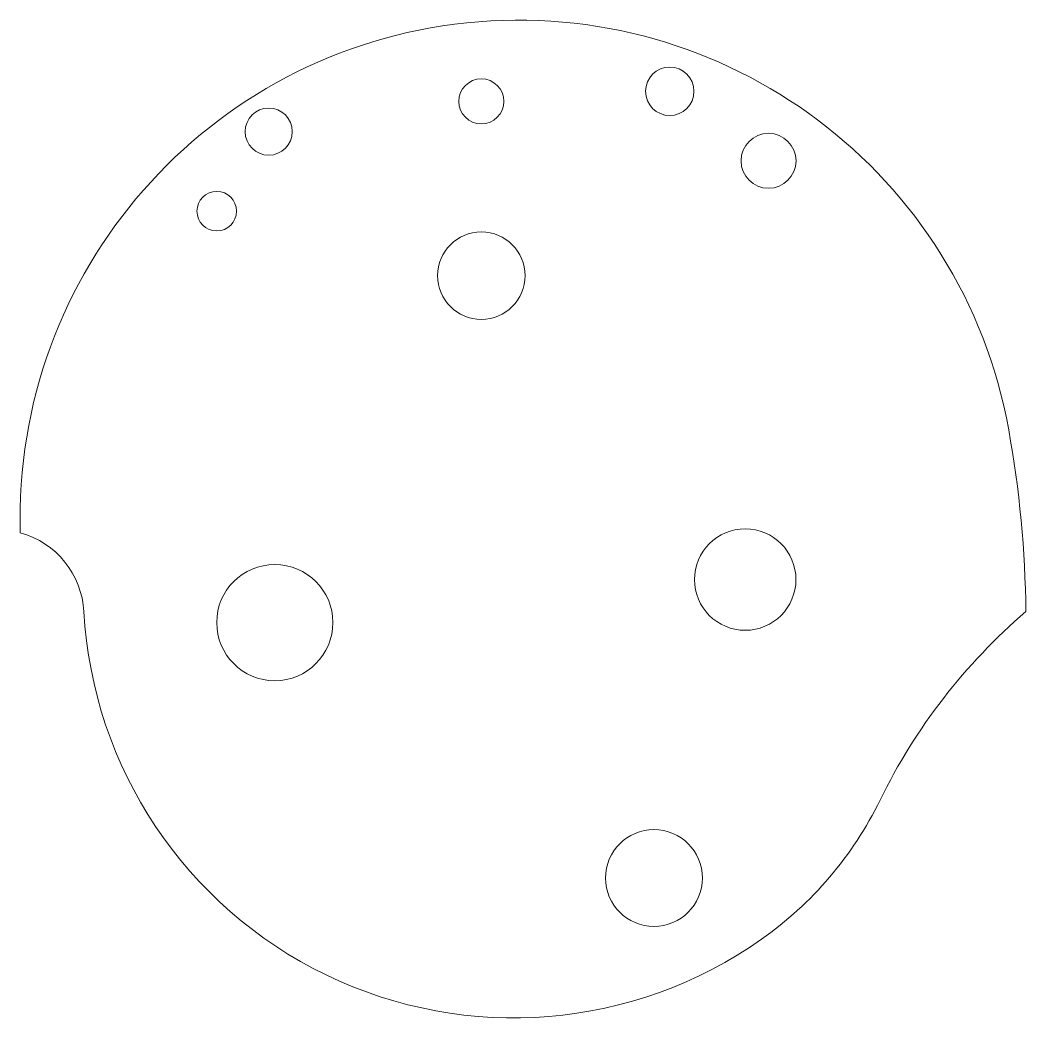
# Model space of a CAD drawing. Header units: millimetres. Extents: x -7044 to -527, y 1688 to 8155.
import ezdxf

# ---------------------------------------------------------------- set-up
doc = ezdxf.new("R2010")
doc.units = ezdxf.units.MM

msp = doc.modelspace()

# ---------------------------------------------------------------- linework, layer by layer
at = {"color": 7, "linetype": 'Continuous', "lineweight": 15}
for centre, radius in [((-2834.5, 7693.5), 157), ((-4055.5, 7628.2), 146), ((-5433.1, 7432.4), 152.8), ((-2194.7, 7243), 178.2), ((-5770.3, 6916.6), 128.1), ((-4055.5, 6498.7), 283.5), ((-2345.7, 4529.1), 328.8), ((-5393.8, 4250.3), 376.5), ((-2937.1, 2595), 313.7)]:
    msp.add_circle(centre, radius, dxfattribs=at)
for centre, radius, start, end in [((-3815.6, 4926.2), 3228.6, 10.23558, 181.67038), ((-7559.1, 4250.3), 7032.6, 0.57725, 10.23558), ((-7193, 4289.7), 562.9, 3.20683, 74.5284), ((-3846.6, 4477.2), 2788.7, 183.20683, 305.19128), ((1957.7, 1423.4), 3817.1, 130.61008, 153.95656), ((-3612.8, 4145.5), 2382.9, 305.19128, 333.95656)]:
    msp.add_arc(centre, radius, start, end, dxfattribs=at)

doc.saveas('drawing.dxf')
